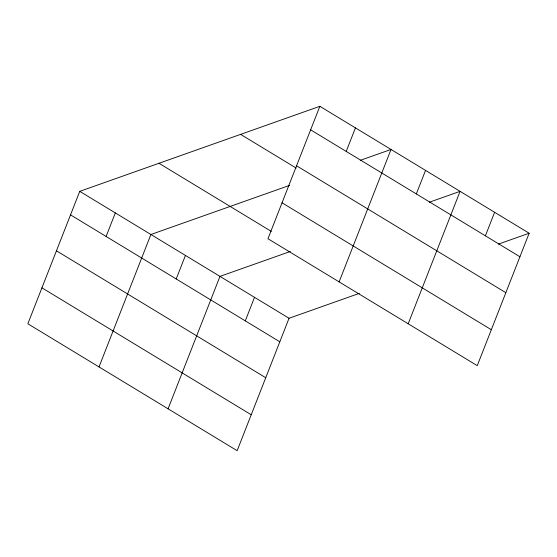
<?xml version="1.0" encoding="UTF-8"?>
<svg xmlns="http://www.w3.org/2000/svg" width="557" height="557" viewBox="0 0 557 557"><rect width="100%" height="100%" fill="white"/><g stroke="black" fill="none" stroke-linecap="round" stroke-linejoin="round"><path stroke-width="0.84" d="M319.857 106.303L267.959 238.73L477.252 365.657L529.15 233.23L319.857 106.303L79.748 191.343L27.85 323.77L237.143 450.697L289.041 318.27L359.383 293.351M106.109 236.453L115.327 212.92M99.014 366.924L150.905 234.497L289.737 185.328M176.221 278.973L185.439 255.44M168.075 408.81L219.973 276.383L290.315 251.472M245.289 320.86L254.507 297.327M346.21 151.413L355.436 127.88M339.116 281.891L391.014 149.457L360.288 160.339M416.323 193.933L425.548 170.4M408.184 323.77L460.082 191.343L429.356 202.226M485.391 235.82L494.616 212.287M498.424 244.112L529.15 233.23M310.632 129.837L519.925 256.763M296.547 165.777L505.847 292.697M240.617 134.369L296.213 168.082M282.037 202.797L491.337 329.723M158.982 163.278L271.294 231.385M79.748 191.343L289.041 318.27M70.523 214.877L279.823 341.803M56.445 250.81L265.738 377.737M41.935 287.837L251.228 414.763"/></g></svg>
